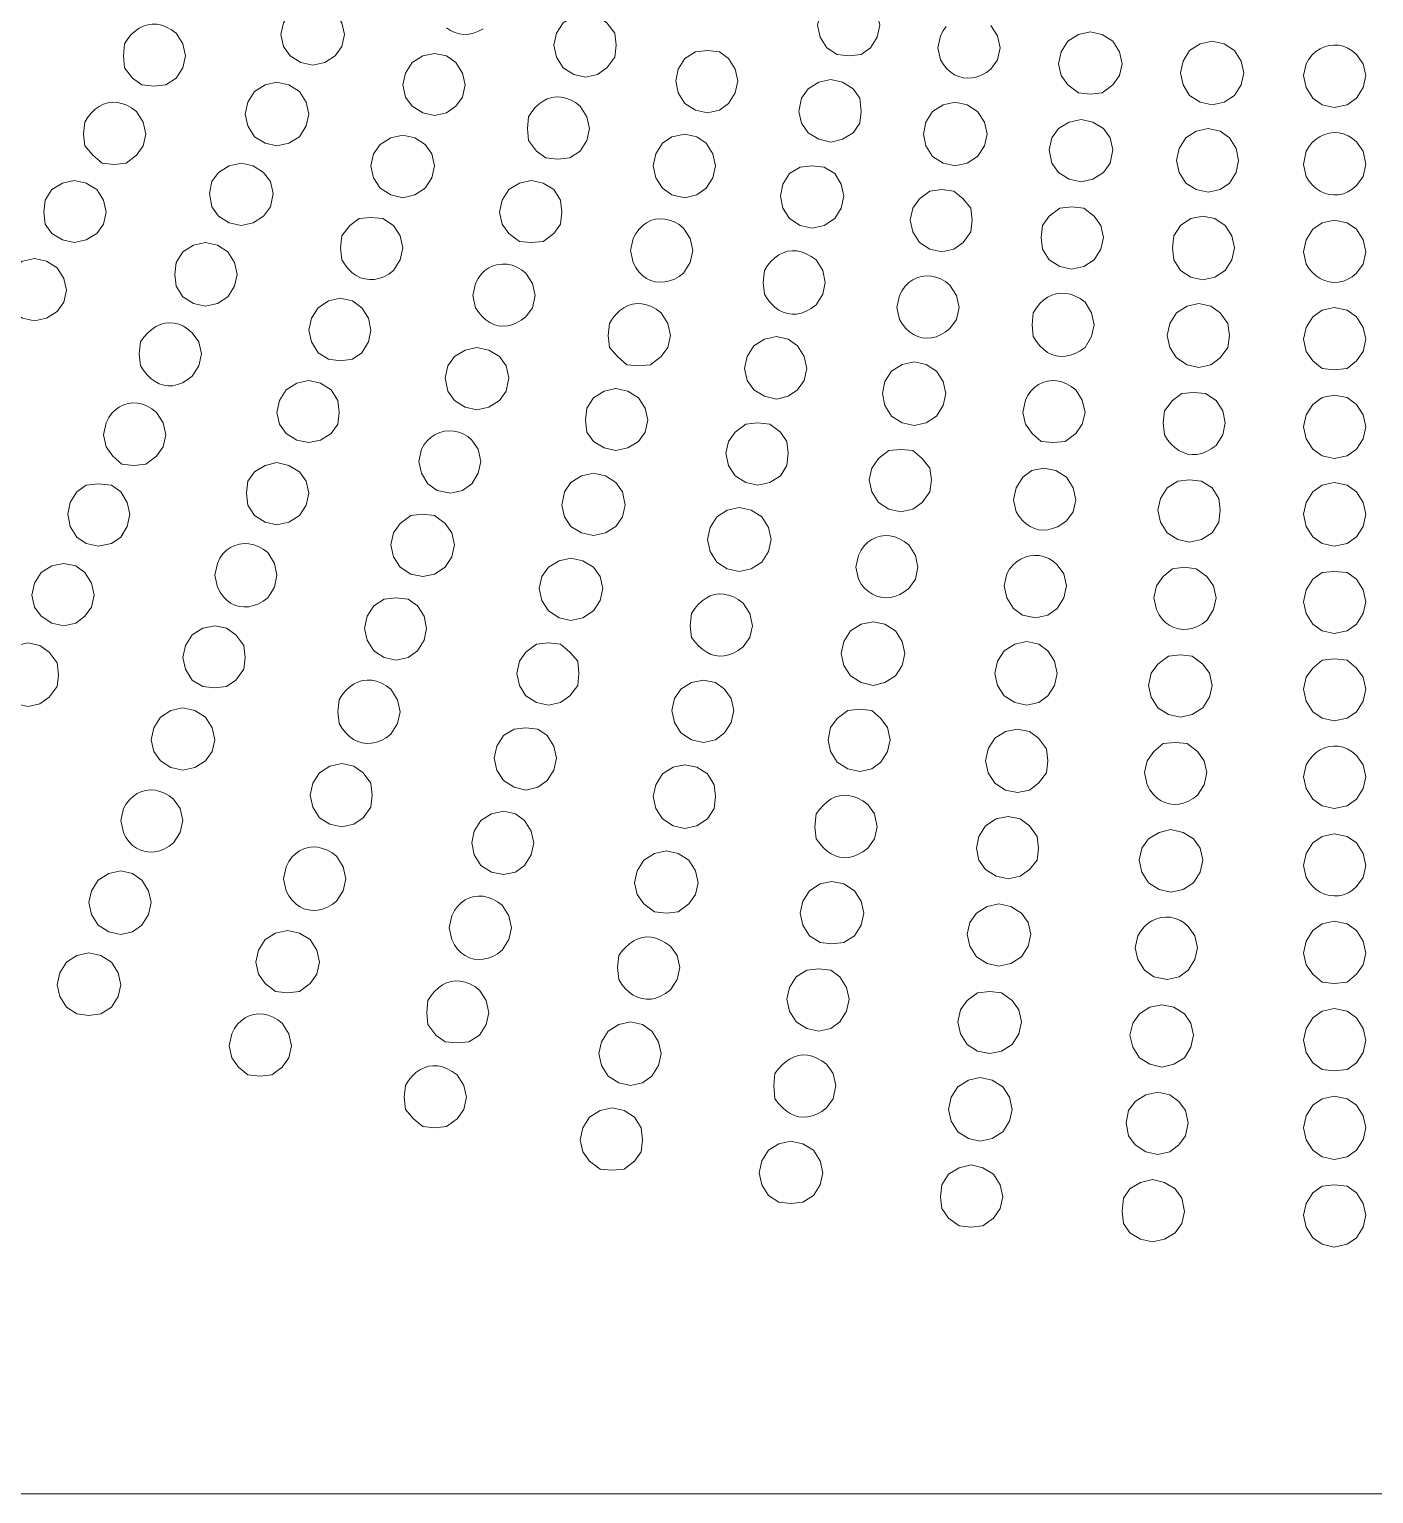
# Model space of a CAD drawing. Extents: x 0 to 247, y -13 to 225.
# Drawn here: x 54.53 to 74.22, y 79.45 to 100.89 of the extents above; entities that cross this region are included whole.
import ezdxf

# ---------------------------------------------------------------- set-up
doc = ezdxf.new("R2010")
doc.units = 0
doc.layers.add('GEOMETRY', color=7, linetype='Continuous')

msp = doc.modelspace()

# ---------------------------------------------------------------- linework, layer by layer
at = {"layer": 'GEOMETRY', "lineweight": 13}
for points in [[(18.663, 189.429), (128.639, 189.429), (128.639, 79.45), (18.663, 79.45), (18.663, 189.429)], [(66.987, 100.946), (66.948, 101.119), (66.851, 101.276), (66.716, 101.372), (66.541, 101.409), (66.366, 101.372), (66.211, 101.276), (66.114, 101.119), (66.075, 100.946), (66.114, 100.77), (66.211, 100.616), (66.366, 100.52), (66.541, 100.5), (66.716, 100.52), (66.851, 100.616), (66.948, 100.77), (66.987, 100.946)], [(59.15, 100.811), (59.111, 100.983), (59.013, 101.14), (58.86, 101.237), (58.683, 101.276), (58.509, 101.237), (58.354, 101.14), (58.256, 100.983), (58.218, 100.811), (58.256, 100.633), (58.354, 100.499), (58.509, 100.403), (58.683, 100.364), (58.86, 100.403), (59.013, 100.499), (59.111, 100.633), (59.15, 100.811)], [(63.126, 100.655), (63.107, 100.829), (62.991, 100.982), (62.855, 101.082), (62.68, 101.118), (62.506, 101.082), (62.351, 100.982), (62.254, 100.829), (62.214, 100.655), (62.254, 100.48), (62.351, 100.322), (62.506, 100.227), (62.68, 100.187), (62.855, 100.227), (62.991, 100.322), (63.107, 100.48), (63.126, 100.655)], [(56.822, 100.498), (56.783, 100.674), (56.685, 100.829), (56.614, 100.881), (56.543, 100.92), (56.472, 100.946), (56.402, 100.961), (56.334, 100.963), (56.267, 100.955), (56.202, 100.935), (56.14, 100.904), (56.081, 100.862), (56.026, 100.809), (55.975, 100.747), (55.929, 100.674), (55.91, 100.498), (55.929, 100.322), (56.046, 100.171), (56.181, 100.072), (56.356, 100.054), (56.53, 100.072), (56.685, 100.171), (56.783, 100.322), (56.822, 100.498)], [(70.537, 100.383), (70.499, 100.558), (70.402, 100.713), (70.245, 100.811), (70.072, 100.85), (69.897, 100.811), (69.742, 100.713), (69.644, 100.558), (69.606, 100.383), (69.644, 100.21), (69.742, 100.072), (69.897, 99.957), (70.072, 99.937), (70.245, 99.957), (70.402, 100.072), (70.499, 100.21), (70.537, 100.383)], [(64.912, 100.131), (64.872, 100.306), (64.775, 100.46), (64.64, 100.558), (64.465, 100.576), (64.29, 100.558), (64.135, 100.46), (64.038, 100.306), (64, 100.131), (64.038, 99.957), (64.135, 99.801), (64.29, 99.703), (64.465, 99.666), (64.64, 99.703), (64.775, 99.801), (64.872, 99.957), (64.912, 100.131)], [(72.322, 100.249), (72.283, 100.422), (72.186, 100.576), (72.031, 100.674), (71.856, 100.713), (71.682, 100.674), (71.527, 100.576), (71.43, 100.422), (71.392, 100.249), (71.43, 100.072), (71.527, 99.917), (71.682, 99.819), (71.856, 99.78), (72.031, 99.819), (72.186, 99.917), (72.283, 100.072), (72.322, 100.249)], [(74.107, 100.21), (74.068, 100.383), (73.97, 100.52), (73.909, 100.572), (73.844, 100.612), (73.776, 100.638), (73.707, 100.653), (73.637, 100.657), (73.568, 100.649), (73.501, 100.63), (73.437, 100.6), (73.377, 100.56), (73.322, 100.511), (73.274, 100.451), (73.234, 100.383), (73.195, 100.21), (73.234, 100.033), (73.332, 99.878), (73.466, 99.78), (73.642, 99.743), (73.835, 99.78), (73.97, 99.878), (74.068, 100.033), (74.107, 100.21)], [(60.915, 100.072), (60.876, 100.246), (60.779, 100.402), (60.644, 100.499), (60.469, 100.535), (60.295, 100.499), (60.139, 100.402), (60.042, 100.246), (60.004, 100.072), (60.042, 99.896), (60.139, 99.762), (60.295, 99.666), (60.469, 99.627), (60.644, 99.666), (60.779, 99.762), (60.876, 99.896), (60.915, 100.072)], [(66.716, 99.686), (66.696, 99.878), (66.6, 100.016), (66.445, 100.112), (66.27, 100.151), (66.094, 100.112), (65.941, 100.016), (65.842, 99.878), (65.804, 99.686), (65.842, 99.511), (65.941, 99.374), (66.094, 99.278), (66.27, 99.237), (66.445, 99.278), (66.6, 99.374), (66.696, 99.511), (66.716, 99.686)], [(58.626, 99.647), (58.588, 99.82), (58.491, 99.975), (58.335, 100.073), (58.16, 100.112), (57.986, 100.073), (57.83, 99.975), (57.733, 99.82), (57.695, 99.647), (57.733, 99.472), (57.83, 99.315), (57.986, 99.22), (58.16, 99.181), (58.335, 99.22), (58.491, 99.315), (58.588, 99.472), (58.626, 99.647)], [(56.24, 99.354), (56.201, 99.53), (56.102, 99.686), (56.032, 99.737), (55.961, 99.776), (55.89, 99.802), (55.82, 99.817), (55.751, 99.819), (55.684, 99.81), (55.619, 99.79), (55.557, 99.759), (55.498, 99.717), (55.443, 99.665), (55.392, 99.602), (55.347, 99.53), (55.329, 99.354), (55.347, 99.181), (55.464, 99.045), (55.598, 98.927), (55.775, 98.909), (55.95, 98.927), (56.102, 99.045), (56.201, 99.181), (56.24, 99.354)], [(62.739, 99.433), (62.7, 99.608), (62.603, 99.763), (62.532, 99.814), (62.461, 99.853), (62.39, 99.879), (62.32, 99.894), (62.251, 99.897), (62.184, 99.888), (62.119, 99.868), (62.057, 99.837), (61.998, 99.795), (61.942, 99.743), (61.891, 99.68), (61.845, 99.608), (61.828, 99.433), (61.845, 99.258), (61.963, 99.102), (62.097, 99.006), (62.273, 98.985), (62.448, 99.006), (62.603, 99.102), (62.7, 99.258), (62.739, 99.433)], [(68.559, 99.354), (68.52, 99.53), (68.422, 99.686), (68.267, 99.781), (68.092, 99.82), (67.917, 99.781), (67.762, 99.686), (67.665, 99.53), (67.627, 99.354), (67.665, 99.181), (67.762, 99.025), (67.917, 98.927), (68.092, 98.889), (68.267, 98.927), (68.422, 99.025), (68.52, 99.181), (68.559, 99.354)], [(70.402, 99.122), (70.362, 99.297), (70.266, 99.433), (70.11, 99.529), (69.936, 99.568), (69.76, 99.529), (69.606, 99.433), (69.508, 99.297), (69.47, 99.122), (69.508, 98.927), (69.606, 98.792), (69.76, 98.695), (69.936, 98.656), (70.11, 98.695), (70.266, 98.792), (70.362, 98.927), (70.402, 99.122)], [(60.468, 98.889), (60.429, 99.062), (60.332, 99.2), (60.177, 99.297), (60.003, 99.337), (59.828, 99.297), (59.672, 99.2), (59.576, 99.062), (59.536, 98.889), (59.576, 98.715), (59.672, 98.56), (59.828, 98.464), (60.003, 98.422), (60.177, 98.464), (60.332, 98.56), (60.429, 98.715), (60.468, 98.889)], [(64.582, 98.889), (64.543, 99.062), (64.446, 99.22), (64.311, 99.315), (64.135, 99.354), (63.941, 99.315), (63.805, 99.22), (63.708, 99.062), (63.67, 98.889), (63.708, 98.715), (63.805, 98.56), (63.941, 98.464), (64.135, 98.422), (64.311, 98.464), (64.446, 98.56), (64.543, 98.715), (64.582, 98.889)], [(72.244, 98.967), (72.206, 99.141), (72.109, 99.297), (71.973, 99.395), (71.797, 99.433), (71.623, 99.395), (71.469, 99.297), (71.371, 99.141), (71.333, 98.967), (71.371, 98.792), (71.469, 98.636), (71.623, 98.542), (71.797, 98.503), (71.973, 98.542), (72.109, 98.636), (72.206, 98.792), (72.244, 98.967)], [(74.107, 98.908), (74.068, 99.104), (73.97, 99.238), (73.911, 99.29), (73.847, 99.329), (73.78, 99.356), (73.711, 99.372), (73.641, 99.375), (73.571, 99.368), (73.504, 99.349), (73.439, 99.32), (73.378, 99.281), (73.323, 99.231), (73.275, 99.172), (73.234, 99.104), (73.195, 98.908), (73.234, 98.732), (73.275, 98.665), (73.324, 98.606), (73.379, 98.557), (73.439, 98.518), (73.503, 98.489), (73.57, 98.47), (73.639, 98.463), (73.709, 98.466), (73.778, 98.481), (73.845, 98.508), (73.909, 98.548), (73.97, 98.599), (74.068, 98.732), (74.107, 98.908)], [(58.102, 98.483), (58.064, 98.657), (57.965, 98.793), (57.812, 98.889), (57.635, 98.927), (57.461, 98.889), (57.306, 98.793), (57.208, 98.657), (57.17, 98.483), (57.208, 98.288), (57.306, 98.153), (57.461, 98.056), (57.635, 98.017), (57.812, 98.056), (57.965, 98.153), (58.064, 98.288), (58.102, 98.483)], [(66.463, 98.442), (66.425, 98.618), (66.328, 98.774), (66.172, 98.871), (65.998, 98.889), (65.823, 98.871), (65.668, 98.774), (65.571, 98.618), (65.533, 98.442), (65.571, 98.269), (65.668, 98.116), (65.823, 98.017), (65.998, 97.978), (66.172, 98.017), (66.328, 98.116), (66.425, 98.269), (66.463, 98.442)], [(55.658, 98.212), (55.619, 98.386), (55.522, 98.542), (55.367, 98.636), (55.192, 98.676), (55.017, 98.636), (54.863, 98.542), (54.764, 98.386), (54.746, 98.212), (54.764, 98.035), (54.863, 97.899), (55.017, 97.803), (55.192, 97.764), (55.367, 97.803), (55.522, 97.899), (55.619, 98.035), (55.658, 98.212)], [(62.332, 98.212), (62.312, 98.386), (62.214, 98.542), (62.061, 98.636), (61.885, 98.676), (61.71, 98.636), (61.556, 98.542), (61.459, 98.386), (61.42, 98.212), (61.459, 98.035), (61.556, 97.899), (61.71, 97.783), (61.885, 97.764), (62.061, 97.783), (62.214, 97.899), (62.312, 98.035), (62.332, 98.212)], [(68.344, 98.095), (68.324, 98.269), (68.208, 98.405), (68.073, 98.52), (67.899, 98.542), (67.724, 98.52), (67.569, 98.405), (67.472, 98.269), (67.434, 98.095), (67.472, 97.92), (67.569, 97.764), (67.724, 97.667), (67.899, 97.63), (68.073, 97.667), (68.208, 97.764), (68.324, 97.92), (68.344, 98.095)], [(70.266, 97.84), (70.227, 98.017), (70.129, 98.152), (69.975, 98.269), (69.799, 98.287), (69.624, 98.269), (69.47, 98.152), (69.373, 98.017), (69.354, 97.84), (69.373, 97.667), (69.47, 97.511), (69.624, 97.415), (69.799, 97.378), (69.975, 97.415), (70.129, 97.511), (70.227, 97.667), (70.266, 97.84)], [(60.004, 97.686), (59.964, 97.862), (59.867, 98.017), (59.712, 98.116), (59.537, 98.133), (59.363, 98.116), (59.228, 98.017), (59.111, 97.862), (59.092, 97.686), (59.111, 97.511), (59.157, 97.438), (59.207, 97.376), (59.262, 97.324), (59.321, 97.282), (59.383, 97.251), (59.448, 97.232), (59.515, 97.223), (59.583, 97.226), (59.654, 97.24), (59.724, 97.266), (59.796, 97.305), (59.867, 97.356), (59.964, 97.511), (60.004, 97.686)], [(64.252, 97.647), (64.213, 97.823), (64.116, 97.978), (64.049, 98.028), (63.979, 98.067), (63.909, 98.094), (63.839, 98.109), (63.769, 98.113), (63.701, 98.106), (63.636, 98.087), (63.574, 98.056), (63.516, 98.015), (63.464, 97.962), (63.418, 97.898), (63.379, 97.823), (63.339, 97.647), (63.379, 97.474), (63.417, 97.399), (63.462, 97.335), (63.514, 97.282), (63.572, 97.241), (63.635, 97.21), (63.701, 97.191), (63.77, 97.184), (63.84, 97.188), (63.911, 97.203), (63.981, 97.23), (64.049, 97.269), (64.116, 97.319), (64.213, 97.474), (64.252, 97.647)], [(72.186, 97.687), (72.147, 97.862), (72.049, 98.017), (71.896, 98.116), (71.72, 98.153), (71.545, 98.116), (71.392, 98.017), (71.293, 97.862), (71.274, 97.687), (71.293, 97.511), (71.392, 97.356), (71.545, 97.261), (71.72, 97.222), (71.896, 97.261), (72.049, 97.356), (72.147, 97.511), (72.186, 97.687)], [(74.107, 97.63), (74.068, 97.803), (73.97, 97.959), (73.835, 98.056), (73.642, 98.095), (73.466, 98.056), (73.332, 97.959), (73.234, 97.803), (73.195, 97.63), (73.234, 97.451), (73.275, 97.383), (73.324, 97.325), (73.379, 97.276), (73.439, 97.237), (73.503, 97.208), (73.57, 97.189), (73.639, 97.182), (73.709, 97.185), (73.778, 97.2), (73.845, 97.227), (73.909, 97.266), (73.97, 97.318), (74.068, 97.451), (74.107, 97.63)], [(57.579, 97.299), (57.539, 97.474), (57.442, 97.63), (57.287, 97.727), (57.113, 97.764), (56.938, 97.727), (56.783, 97.63), (56.686, 97.474), (56.666, 97.299), (56.686, 97.126), (56.783, 96.971), (56.938, 96.871), (57.113, 96.833), (57.287, 96.871), (57.442, 96.971), (57.539, 97.126), (57.579, 97.299)], [(66.191, 97.183), (66.153, 97.356), (66.055, 97.511), (65.984, 97.563), (65.912, 97.602), (65.842, 97.629), (65.772, 97.644), (65.704, 97.646), (65.637, 97.637), (65.572, 97.617), (65.511, 97.586), (65.452, 97.544), (65.397, 97.491), (65.345, 97.429), (65.298, 97.356), (65.279, 97.183), (65.298, 97.008), (65.345, 96.935), (65.397, 96.872), (65.452, 96.819), (65.511, 96.777), (65.572, 96.745), (65.636, 96.725), (65.703, 96.716), (65.771, 96.718), (65.841, 96.733), (65.912, 96.76), (65.983, 96.799), (66.055, 96.852), (66.153, 97.008), (66.191, 97.183)], [(55.076, 97.067), (55.037, 97.241), (54.94, 97.397), (54.785, 97.493), (54.61, 97.53), (54.434, 97.493), (54.281, 97.397), (54.182, 97.241), (54.163, 97.067), (54.182, 96.892), (54.281, 96.755), (54.434, 96.658), (54.61, 96.618), (54.785, 96.658), (54.94, 96.755), (55.037, 96.892), (55.076, 97.067)], [(61.943, 96.988), (61.904, 97.165), (61.806, 97.319), (61.741, 97.368), (61.673, 97.406), (61.603, 97.432), (61.532, 97.447), (61.462, 97.451), (61.393, 97.444), (61.326, 97.425), (61.263, 97.395), (61.205, 97.354), (61.152, 97.302), (61.107, 97.239), (61.07, 97.165), (61.031, 96.988), (61.07, 96.812), (61.115, 96.741), (61.165, 96.681), (61.219, 96.632), (61.277, 96.593), (61.338, 96.565), (61.402, 96.547), (61.467, 96.541), (61.534, 96.545), (61.602, 96.561), (61.67, 96.589), (61.738, 96.628), (61.806, 96.679), (61.904, 96.812), (61.943, 96.988)], [(68.151, 96.814), (68.112, 96.988), (68.015, 97.144), (67.95, 97.193), (67.881, 97.232), (67.811, 97.258), (67.74, 97.273), (67.669, 97.277), (67.6, 97.269), (67.533, 97.25), (67.471, 97.22), (67.412, 97.179), (67.36, 97.126), (67.315, 97.062), (67.278, 96.988), (67.239, 96.814), (67.278, 96.64), (67.322, 96.569), (67.372, 96.508), (67.426, 96.458), (67.484, 96.419), (67.545, 96.39), (67.609, 96.372), (67.676, 96.366), (67.743, 96.37), (67.812, 96.386), (67.88, 96.414), (67.948, 96.453), (68.015, 96.505), (68.112, 96.64), (68.151, 96.814)], [(59.537, 96.485), (59.499, 96.658), (59.402, 96.812), (59.266, 96.911), (59.092, 96.95), (58.917, 96.911), (58.762, 96.812), (58.665, 96.658), (58.626, 96.485), (58.665, 96.31), (58.762, 96.153), (58.917, 96.057), (59.092, 96.036), (59.266, 96.057), (59.402, 96.153), (59.499, 96.31), (59.537, 96.485)], [(70.13, 96.561), (70.091, 96.736), (69.995, 96.894), (69.924, 96.944), (69.852, 96.982), (69.781, 97.008), (69.71, 97.022), (69.641, 97.025), (69.574, 97.016), (69.508, 96.996), (69.446, 96.965), (69.387, 96.924), (69.332, 96.871), (69.282, 96.809), (69.237, 96.736), (69.218, 96.561), (69.237, 96.388), (69.283, 96.315), (69.334, 96.252), (69.389, 96.199), (69.447, 96.158), (69.509, 96.126), (69.574, 96.106), (69.641, 96.098), (69.71, 96.1), (69.78, 96.115), (69.851, 96.141), (69.923, 96.18), (69.995, 96.231), (70.091, 96.388), (70.13, 96.561)], [(63.922, 96.404), (63.884, 96.581), (63.786, 96.735), (63.714, 96.788), (63.643, 96.827), (63.572, 96.854), (63.502, 96.868), (63.434, 96.871), (63.367, 96.862), (63.303, 96.842), (63.241, 96.811), (63.182, 96.769), (63.127, 96.716), (63.076, 96.654), (63.029, 96.581), (63.01, 96.404), (63.029, 96.23), (63.147, 96.096), (63.282, 95.977), (63.457, 95.96), (63.631, 95.977), (63.786, 96.096), (63.884, 96.23), (63.922, 96.404)], [(72.109, 96.404), (72.088, 96.582), (71.973, 96.735), (71.837, 96.833), (71.662, 96.871), (71.488, 96.833), (71.333, 96.735), (71.236, 96.582), (71.197, 96.404), (71.236, 96.23), (71.333, 96.076), (71.488, 95.977), (71.662, 95.938), (71.837, 95.977), (71.973, 96.076), (72.088, 96.23), (72.109, 96.404)], [(74.107, 96.349), (74.068, 96.522), (73.97, 96.679), (73.835, 96.775), (73.642, 96.814), (73.466, 96.775), (73.332, 96.679), (73.234, 96.522), (73.195, 96.349), (73.234, 96.172), (73.332, 96.036), (73.466, 95.922), (73.642, 95.902), (73.835, 95.922), (73.97, 96.036), (74.068, 96.172), (74.107, 96.349)], [(57.054, 96.136), (57.015, 96.31), (56.918, 96.444), (56.856, 96.499), (56.791, 96.541), (56.724, 96.57), (56.656, 96.587), (56.588, 96.591), (56.52, 96.584), (56.453, 96.565), (56.388, 96.535), (56.326, 96.494), (56.267, 96.443), (56.212, 96.381), (56.161, 96.31), (56.142, 96.136), (56.161, 95.96), (56.21, 95.887), (56.262, 95.824), (56.317, 95.772), (56.376, 95.729), (56.437, 95.697), (56.501, 95.677), (56.567, 95.667), (56.635, 95.67), (56.705, 95.685), (56.775, 95.713), (56.847, 95.754), (56.918, 95.808), (57.015, 95.96), (57.054, 96.136)], [(65.92, 95.922), (65.881, 96.097), (65.784, 96.253), (65.649, 96.349), (65.475, 96.388), (65.299, 96.349), (65.145, 96.253), (65.047, 96.097), (65.008, 95.922), (65.047, 95.746), (65.145, 95.61), (65.299, 95.516), (65.475, 95.474), (65.649, 95.516), (65.784, 95.61), (65.881, 95.746), (65.92, 95.922)], [(61.555, 95.785), (61.515, 95.96), (61.419, 96.097), (61.263, 96.191), (61.089, 96.23), (60.914, 96.191), (60.759, 96.097), (60.661, 95.96), (60.623, 95.785), (60.661, 95.592), (60.759, 95.455), (60.914, 95.357), (61.089, 95.318), (61.263, 95.357), (61.419, 95.455), (61.515, 95.592), (61.555, 95.785)], [(67.957, 95.554), (67.918, 95.729), (67.821, 95.881), (67.666, 95.978), (67.492, 96.019), (67.316, 95.978), (67.162, 95.881), (67.065, 95.729), (67.026, 95.554), (67.065, 95.378), (67.162, 95.224), (67.316, 95.128), (67.492, 95.087), (67.666, 95.128), (67.821, 95.224), (67.918, 95.378), (67.957, 95.554)], [(59.072, 95.279), (59.052, 95.455), (58.955, 95.609), (58.8, 95.707), (58.626, 95.746), (58.451, 95.707), (58.297, 95.609), (58.199, 95.455), (58.16, 95.279), (58.199, 95.105), (58.297, 94.97), (58.451, 94.874), (58.626, 94.837), (58.8, 94.874), (58.955, 94.97), (59.052, 95.105), (59.072, 95.279)], [(63.591, 95.164), (63.553, 95.34), (63.456, 95.494), (63.3, 95.592), (63.125, 95.63), (62.951, 95.592), (62.796, 95.494), (62.699, 95.34), (62.679, 95.164), (62.699, 94.989), (62.796, 94.853), (62.951, 94.758), (63.125, 94.719), (63.3, 94.758), (63.456, 94.853), (63.553, 94.989), (63.591, 95.164)], [(69.995, 95.279), (69.955, 95.456), (69.858, 95.609), (69.792, 95.66), (69.723, 95.699), (69.653, 95.726), (69.583, 95.741), (69.512, 95.745), (69.444, 95.737), (69.378, 95.718), (69.315, 95.688), (69.257, 95.646), (69.205, 95.594), (69.159, 95.531), (69.121, 95.456), (69.082, 95.279), (69.121, 95.105), (69.218, 94.97), (69.354, 94.854), (69.529, 94.837), (69.704, 94.854), (69.858, 94.97), (69.955, 95.105), (69.995, 95.279)], [(56.53, 94.95), (56.492, 95.128), (56.395, 95.279), (56.328, 95.331), (56.259, 95.37), (56.189, 95.398), (56.119, 95.413), (56.05, 95.417), (55.982, 95.409), (55.916, 95.39), (55.854, 95.36), (55.797, 95.318), (55.744, 95.266), (55.698, 95.203), (55.658, 95.128), (55.619, 94.95), (55.658, 94.776), (55.755, 94.64), (55.89, 94.523), (56.065, 94.503), (56.24, 94.523), (56.395, 94.64), (56.492, 94.776), (56.53, 94.95)], [(72.049, 95.128), (72.011, 95.302), (71.914, 95.455), (71.758, 95.554), (71.583, 95.57), (71.41, 95.554), (71.274, 95.455), (71.158, 95.302), (71.139, 95.128), (71.158, 94.95), (71.203, 94.878), (71.254, 94.815), (71.309, 94.763), (71.368, 94.721), (71.431, 94.69), (71.496, 94.67), (71.563, 94.661), (71.633, 94.664), (71.703, 94.678), (71.774, 94.705), (71.844, 94.744), (71.914, 94.795), (72.011, 94.95), (72.049, 95.128)], [(74.107, 95.069), (74.068, 95.241), (73.97, 95.397), (73.835, 95.495), (73.642, 95.532), (73.466, 95.495), (73.332, 95.397), (73.234, 95.241), (73.195, 95.069), (73.234, 94.894), (73.332, 94.739), (73.466, 94.643), (73.642, 94.603), (73.835, 94.643), (73.97, 94.739), (74.068, 94.894), (74.107, 95.069)], [(61.148, 94.561), (61.109, 94.739), (61.012, 94.873), (60.953, 94.924), (60.889, 94.963), (60.822, 94.99), (60.752, 95.005), (60.682, 95.009), (60.612, 95.002), (60.544, 94.983), (60.479, 94.955), (60.418, 94.916), (60.363, 94.866), (60.315, 94.807), (60.275, 94.739), (60.236, 94.561), (60.275, 94.388), (60.372, 94.233), (60.507, 94.136), (60.701, 94.097), (60.876, 94.136), (61.012, 94.233), (61.109, 94.388), (61.148, 94.561)], [(65.648, 94.681), (65.628, 94.854), (65.533, 94.99), (65.376, 95.106), (65.203, 95.128), (65.028, 95.106), (64.873, 94.99), (64.775, 94.854), (64.736, 94.681), (64.775, 94.503), (64.873, 94.351), (65.028, 94.253), (65.203, 94.215), (65.376, 94.253), (65.533, 94.351), (65.628, 94.503), (65.648, 94.681)], [(58.626, 94.097), (58.588, 94.274), (58.491, 94.407), (58.335, 94.503), (58.16, 94.544), (57.986, 94.503), (57.83, 94.407), (57.733, 94.274), (57.714, 94.097), (57.733, 93.922), (57.83, 93.768), (57.986, 93.671), (58.16, 93.633), (58.335, 93.671), (58.491, 93.768), (58.588, 93.922), (58.626, 94.097)], [(67.744, 94.292), (67.724, 94.465), (67.608, 94.603), (67.473, 94.719), (67.297, 94.738), (67.123, 94.719), (66.968, 94.603), (66.87, 94.465), (66.832, 94.292), (66.87, 94.117), (66.968, 93.962), (67.123, 93.864), (67.297, 93.825), (67.473, 93.864), (67.608, 93.962), (67.724, 94.117), (67.744, 94.292)], [(63.261, 93.922), (63.222, 94.117), (63.125, 94.253), (62.971, 94.351), (62.796, 94.388), (62.621, 94.351), (62.466, 94.253), (62.369, 94.117), (62.331, 93.922), (62.369, 93.748), (62.466, 93.611), (62.621, 93.517), (62.796, 93.478), (62.971, 93.517), (63.125, 93.611), (63.222, 93.748), (63.261, 93.922)], [(69.858, 94), (69.819, 94.174), (69.723, 94.331), (69.567, 94.429), (69.393, 94.465), (69.217, 94.429), (69.082, 94.331), (68.986, 94.174), (68.946, 94), (68.986, 93.825), (69.029, 93.755), (69.078, 93.695), (69.132, 93.646), (69.191, 93.607), (69.253, 93.579), (69.317, 93.562), (69.384, 93.556), (69.452, 93.561), (69.52, 93.577), (69.589, 93.604), (69.657, 93.641), (69.723, 93.69), (69.819, 93.825), (69.858, 94)], [(56.007, 93.787), (55.967, 93.962), (55.872, 94.117), (55.736, 94.215), (55.541, 94.232), (55.367, 94.215), (55.231, 94.117), (55.133, 93.962), (55.095, 93.787), (55.133, 93.611), (55.231, 93.455), (55.367, 93.359), (55.541, 93.322), (55.736, 93.359), (55.872, 93.455), (55.967, 93.611), (56.007, 93.787)], [(71.973, 93.848), (71.953, 94.019), (71.856, 94.174), (71.702, 94.274), (71.527, 94.292), (71.352, 94.274), (71.197, 94.174), (71.1, 94.019), (71.062, 93.848), (71.1, 93.671), (71.197, 93.517), (71.352, 93.419), (71.527, 93.38), (71.702, 93.419), (71.856, 93.517), (71.953, 93.671), (71.973, 93.848)], [(74.107, 93.788), (74.068, 93.962), (73.97, 94.117), (73.835, 94.215), (73.642, 94.253), (73.466, 94.215), (73.332, 94.117), (73.234, 93.962), (73.195, 93.788), (73.234, 93.611), (73.332, 93.458), (73.466, 93.359), (73.642, 93.322), (73.835, 93.359), (73.97, 93.458), (74.068, 93.611), (74.107, 93.788)], [(60.759, 93.34), (60.72, 93.517), (60.623, 93.652), (60.468, 93.768), (60.294, 93.787), (60.119, 93.768), (59.963, 93.652), (59.866, 93.517), (59.828, 93.34), (59.866, 93.167), (59.963, 93.011), (60.119, 92.913), (60.294, 92.876), (60.468, 92.913), (60.623, 93.011), (60.72, 93.167), (60.759, 93.34)], [(65.397, 93.419), (65.358, 93.595), (65.259, 93.749), (65.105, 93.846), (64.93, 93.885), (64.755, 93.846), (64.602, 93.749), (64.503, 93.595), (64.464, 93.419), (64.503, 93.242), (64.602, 93.088), (64.755, 92.99), (64.93, 92.952), (65.105, 92.99), (65.259, 93.088), (65.358, 93.242), (65.397, 93.419)], [(67.548, 93.011), (67.51, 93.185), (67.413, 93.34), (67.347, 93.391), (67.278, 93.43), (67.208, 93.457), (67.137, 93.472), (67.067, 93.476), (66.999, 93.468), (66.933, 93.449), (66.87, 93.419), (66.812, 93.377), (66.76, 93.324), (66.714, 93.26), (66.675, 93.185), (66.637, 93.011), (66.675, 92.837), (66.718, 92.766), (66.767, 92.706), (66.821, 92.657), (66.88, 92.618), (66.942, 92.59), (67.007, 92.572), (67.074, 92.566), (67.142, 92.57), (67.211, 92.586), (67.28, 92.613), (67.348, 92.651), (67.413, 92.7), (67.51, 92.837), (67.548, 93.011)], [(58.16, 92.894), (58.122, 93.069), (58.025, 93.226), (57.959, 93.275), (57.891, 93.314), (57.82, 93.34), (57.749, 93.356), (57.679, 93.359), (57.609, 93.352), (57.543, 93.333), (57.48, 93.302), (57.422, 93.261), (57.369, 93.208), (57.324, 93.144), (57.287, 93.069), (57.248, 92.894), (57.287, 92.722), (57.326, 92.647), (57.372, 92.583), (57.424, 92.53), (57.481, 92.488), (57.543, 92.458), (57.609, 92.439), (57.677, 92.431), (57.747, 92.435), (57.817, 92.45), (57.888, 92.477), (57.957, 92.516), (58.025, 92.566), (58.122, 92.722), (58.16, 92.894)], [(55.483, 92.604), (55.445, 92.779), (55.347, 92.934), (55.212, 93.032), (55.037, 93.069), (54.863, 93.032), (54.707, 92.934), (54.61, 92.779), (54.571, 92.604), (54.61, 92.429), (54.707, 92.294), (54.863, 92.194), (55.037, 92.157), (55.212, 92.194), (55.347, 92.294), (55.445, 92.429), (55.483, 92.604)], [(62.933, 92.7), (62.894, 92.876), (62.796, 93.011), (62.642, 93.105), (62.466, 93.146), (62.291, 93.105), (62.136, 93.011), (62.039, 92.876), (62, 92.7), (62.039, 92.525), (62.136, 92.373), (62.291, 92.273), (62.466, 92.234), (62.642, 92.273), (62.796, 92.373), (62.894, 92.525), (62.933, 92.7)], [(69.723, 92.739), (69.684, 92.914), (69.586, 93.049), (69.527, 93.101), (69.463, 93.14), (69.396, 93.167), (69.326, 93.182), (69.256, 93.186), (69.187, 93.179), (69.119, 93.161), (69.054, 93.131), (68.993, 93.092), (68.938, 93.043), (68.89, 92.983), (68.849, 92.914), (68.81, 92.739), (68.849, 92.565), (68.946, 92.41), (69.081, 92.312), (69.276, 92.273), (69.451, 92.312), (69.586, 92.41), (69.684, 92.565), (69.723, 92.739)], [(71.915, 92.566), (71.875, 92.74), (71.779, 92.877), (71.623, 92.991), (71.449, 93.011), (71.274, 92.991), (71.14, 92.877), (71.042, 92.74), (71.003, 92.566), (71.042, 92.392), (71.08, 92.317), (71.125, 92.252), (71.177, 92.2), (71.235, 92.158), (71.297, 92.128), (71.363, 92.109), (71.431, 92.101), (71.501, 92.105), (71.572, 92.12), (71.643, 92.147), (71.712, 92.185), (71.779, 92.235), (71.875, 92.392), (71.915, 92.566)], [(74.107, 92.506), (74.068, 92.681), (73.97, 92.837), (73.835, 92.934), (73.642, 92.952), (73.466, 92.934), (73.332, 92.837), (73.234, 92.681), (73.195, 92.506), (73.234, 92.333), (73.332, 92.177), (73.466, 92.08), (73.642, 92.042), (73.835, 92.08), (73.97, 92.177), (74.068, 92.333), (74.107, 92.506)], [(65.125, 92.156), (65.086, 92.333), (64.99, 92.486), (64.917, 92.538), (64.845, 92.577), (64.775, 92.604), (64.705, 92.619), (64.637, 92.621), (64.57, 92.613), (64.506, 92.593), (64.445, 92.562), (64.386, 92.52), (64.331, 92.468), (64.279, 92.406), (64.232, 92.333), (64.213, 92.156), (64.232, 91.984), (64.284, 91.916), (64.339, 91.856), (64.395, 91.807), (64.454, 91.767), (64.515, 91.737), (64.577, 91.718), (64.642, 91.71), (64.708, 91.714), (64.776, 91.729), (64.846, 91.755), (64.917, 91.795), (64.99, 91.846), (65.086, 91.984), (65.125, 92.156)], [(60.352, 92.117), (60.314, 92.294), (60.216, 92.447), (60.08, 92.544), (59.907, 92.565), (59.732, 92.544), (59.577, 92.447), (59.48, 92.294), (59.441, 92.117), (59.48, 91.944), (59.577, 91.788), (59.732, 91.691), (59.907, 91.652), (60.08, 91.691), (60.216, 91.788), (60.314, 91.944), (60.352, 92.117)], [(67.356, 91.75), (67.316, 91.924), (67.218, 92.081), (67.065, 92.177), (66.891, 92.215), (66.715, 92.177), (66.56, 92.081), (66.462, 91.924), (66.424, 91.75), (66.462, 91.575), (66.56, 91.421), (66.715, 91.324), (66.891, 91.283), (67.065, 91.324), (67.218, 91.421), (67.316, 91.575), (67.356, 91.75)], [(57.695, 91.692), (57.675, 91.867), (57.558, 92.021), (57.423, 92.118), (57.248, 92.157), (57.074, 92.118), (56.919, 92.021), (56.822, 91.867), (56.783, 91.692), (56.822, 91.519), (56.919, 91.36), (57.074, 91.265), (57.248, 91.245), (57.423, 91.265), (57.558, 91.36), (57.675, 91.519), (57.695, 91.692)], [(54.959, 91.438), (54.94, 91.614), (54.824, 91.769), (54.688, 91.867), (54.514, 91.905), (54.339, 91.867), (54.184, 91.769), (54.087, 91.614), (54.048, 91.438), (54.087, 91.265), (54.184, 91.11), (54.339, 91.013), (54.514, 90.974), (54.688, 91.013), (54.824, 91.11), (54.94, 91.265), (54.959, 91.438)], [(62.583, 91.458), (62.564, 91.635), (62.448, 91.769), (62.312, 91.886), (62.137, 91.904), (61.963, 91.886), (61.807, 91.769), (61.71, 91.635), (61.671, 91.458), (61.71, 91.283), (61.807, 91.13), (61.963, 91.031), (62.137, 90.993), (62.312, 91.031), (62.448, 91.13), (62.564, 91.283), (62.583, 91.458)], [(69.587, 91.458), (69.547, 91.635), (69.451, 91.789), (69.316, 91.886), (69.142, 91.924), (68.966, 91.886), (68.811, 91.789), (68.713, 91.635), (68.675, 91.458), (68.713, 91.283), (68.811, 91.13), (68.966, 91.031), (69.142, 90.993), (69.316, 91.031), (69.451, 91.13), (69.547, 91.283), (69.587, 91.458)], [(71.856, 91.283), (71.817, 91.462), (71.721, 91.595), (71.565, 91.711), (71.392, 91.73), (71.215, 91.711), (71.062, 91.595), (70.963, 91.462), (70.924, 91.283), (70.963, 91.111), (71.062, 90.956), (71.215, 90.858), (71.392, 90.818), (71.565, 90.858), (71.721, 90.956), (71.817, 91.111), (71.856, 91.283)], [(74.107, 91.226), (74.068, 91.401), (73.97, 91.536), (73.835, 91.653), (73.642, 91.672), (73.466, 91.653), (73.332, 91.536), (73.234, 91.401), (73.195, 91.226), (73.234, 91.052), (73.332, 90.897), (73.466, 90.801), (73.642, 90.763), (73.835, 90.801), (73.97, 90.897), (74.068, 91.052), (74.107, 91.226)], [(59.964, 90.897), (59.926, 91.07), (59.829, 91.226), (59.759, 91.278), (59.689, 91.317), (59.618, 91.344), (59.548, 91.358), (59.479, 91.361), (59.411, 91.352), (59.346, 91.332), (59.283, 91.301), (59.224, 91.259), (59.168, 91.206), (59.117, 91.143), (59.072, 91.07), (59.053, 90.897), (59.072, 90.723), (59.117, 90.65), (59.168, 90.587), (59.223, 90.535), (59.282, 90.493), (59.345, 90.462), (59.41, 90.441), (59.477, 90.433), (59.546, 90.435), (59.616, 90.45), (59.687, 90.476), (59.758, 90.515), (59.829, 90.567), (59.926, 90.723), (59.964, 90.897)], [(64.853, 90.916), (64.814, 91.09), (64.716, 91.226), (64.582, 91.324), (64.407, 91.359), (64.232, 91.324), (64.077, 91.226), (63.98, 91.09), (63.941, 90.916), (63.98, 90.74), (64.077, 90.587), (64.232, 90.488), (64.407, 90.449), (64.582, 90.488), (64.716, 90.587), (64.814, 90.74), (64.853, 90.916)], [(57.248, 90.488), (57.209, 90.663), (57.113, 90.818), (56.958, 90.916), (56.783, 90.955), (56.608, 90.916), (56.454, 90.818), (56.356, 90.663), (56.318, 90.488), (56.356, 90.314), (56.454, 90.178), (56.608, 90.083), (56.783, 90.044), (56.958, 90.083), (57.113, 90.178), (57.209, 90.314), (57.248, 90.488)], [(67.142, 90.488), (67.103, 90.664), (67.005, 90.8), (66.87, 90.916), (66.696, 90.936), (66.522, 90.916), (66.366, 90.8), (66.269, 90.664), (66.231, 90.488), (66.269, 90.314), (66.366, 90.16), (66.522, 90.062), (66.696, 90.023), (66.87, 90.062), (67.005, 90.16), (67.103, 90.314), (67.142, 90.488)], [(62.254, 90.217), (62.214, 90.394), (62.119, 90.547), (61.983, 90.644), (61.807, 90.663), (61.633, 90.644), (61.478, 90.547), (61.381, 90.394), (61.342, 90.217), (61.381, 90.044), (61.478, 89.888), (61.633, 89.791), (61.807, 89.751), (61.983, 89.791), (62.119, 89.888), (62.214, 90.044), (62.254, 90.217)], [(69.451, 90.179), (69.432, 90.353), (69.315, 90.51), (69.18, 90.606), (69.005, 90.644), (68.83, 90.606), (68.675, 90.51), (68.578, 90.353), (68.539, 90.179), (68.578, 90.004), (68.675, 89.85), (68.83, 89.751), (69.005, 89.714), (69.18, 89.751), (69.315, 89.85), (69.432, 90.004), (69.451, 90.179)], [(71.779, 90.006), (71.74, 90.179), (71.643, 90.315), (71.488, 90.433), (71.313, 90.449), (71.139, 90.433), (71.003, 90.315), (70.906, 90.179), (70.867, 90.006), (70.906, 89.828), (70.945, 89.754), (70.991, 89.691), (71.044, 89.638), (71.102, 89.596), (71.164, 89.566), (71.229, 89.547), (71.298, 89.539), (71.367, 89.543), (71.438, 89.559), (71.508, 89.586), (71.577, 89.626), (71.643, 89.677), (71.74, 89.828), (71.779, 90.006)], [(74.107, 89.946), (74.068, 90.122), (73.97, 90.257), (73.909, 90.309), (73.844, 90.349), (73.776, 90.376), (73.707, 90.391), (73.638, 90.395), (73.569, 90.387), (73.503, 90.368), (73.439, 90.338), (73.379, 90.298), (73.324, 90.249), (73.275, 90.19), (73.234, 90.122), (73.195, 89.946), (73.234, 89.773), (73.332, 89.618), (73.466, 89.52), (73.642, 89.481), (73.835, 89.52), (73.97, 89.618), (74.068, 89.773), (74.107, 89.946)], [(59.556, 89.674), (59.536, 89.85), (59.421, 90.004), (59.285, 90.101), (59.111, 90.14), (58.936, 90.101), (58.781, 90.004), (58.683, 89.85), (58.645, 89.674), (58.683, 89.499), (58.781, 89.345), (58.936, 89.249), (59.111, 89.21), (59.285, 89.249), (59.421, 89.345), (59.536, 89.499), (59.556, 89.674)], [(64.582, 89.654), (64.562, 89.829), (64.465, 89.987), (64.311, 90.084), (64.135, 90.122), (63.961, 90.084), (63.805, 89.987), (63.708, 89.829), (63.67, 89.654), (63.708, 89.481), (63.805, 89.327), (63.961, 89.229), (64.135, 89.19), (64.311, 89.229), (64.465, 89.327), (64.562, 89.481), (64.582, 89.654)], [(56.783, 89.306), (56.744, 89.481), (56.647, 89.615), (56.581, 89.665), (56.514, 89.704), (56.445, 89.731), (56.377, 89.747), (56.309, 89.752), (56.242, 89.745), (56.177, 89.728), (56.115, 89.7), (56.057, 89.661), (56.003, 89.611), (55.953, 89.551), (55.91, 89.481), (55.872, 89.306), (55.91, 89.131), (55.948, 89.056), (55.993, 88.993), (56.046, 88.94), (56.104, 88.899), (56.167, 88.869), (56.233, 88.85), (56.302, 88.842), (56.373, 88.846), (56.444, 88.861), (56.514, 88.888), (56.582, 88.927), (56.647, 88.977), (56.744, 89.131), (56.783, 89.306)], [(66.948, 89.21), (66.91, 89.402), (66.813, 89.539), (66.74, 89.591), (66.668, 89.631), (66.598, 89.658), (66.531, 89.673), (66.465, 89.676), (66.401, 89.668), (66.338, 89.649), (66.278, 89.62), (66.22, 89.58), (66.163, 89.53), (66.109, 89.471), (66.056, 89.402), (66.037, 89.21), (66.056, 89.035), (66.109, 88.967), (66.163, 88.907), (66.22, 88.857), (66.278, 88.817), (66.338, 88.788), (66.4, 88.768), (66.464, 88.76), (66.53, 88.764), (66.598, 88.779), (66.668, 88.806), (66.739, 88.846), (66.813, 88.899), (66.91, 89.035), (66.948, 89.21)], [(61.924, 88.977), (61.884, 89.151), (61.786, 89.306), (61.653, 89.403), (61.478, 89.44), (61.301, 89.403), (61.148, 89.306), (61.05, 89.151), (61.013, 88.977), (61.05, 88.802), (61.148, 88.646), (61.301, 88.549), (61.478, 88.512), (61.653, 88.549), (61.786, 88.646), (61.884, 88.802), (61.924, 88.977)], [(69.315, 88.9), (69.294, 89.073), (69.179, 89.229), (69.043, 89.327), (68.87, 89.364), (68.694, 89.327), (68.538, 89.229), (68.441, 89.073), (68.403, 88.9), (68.441, 88.724), (68.538, 88.59), (68.694, 88.491), (68.87, 88.452), (69.043, 88.491), (69.179, 88.59), (69.294, 88.724), (69.315, 88.9)], [(71.721, 88.726), (71.682, 88.9), (71.583, 89.036), (71.43, 89.131), (71.253, 89.171), (71.079, 89.131), (70.924, 89.036), (70.828, 88.9), (70.789, 88.726), (70.828, 88.549), (70.924, 88.394), (71.079, 88.297), (71.253, 88.258), (71.43, 88.297), (71.583, 88.394), (71.682, 88.549), (71.721, 88.726)], [(74.107, 88.646), (74.068, 88.822), (73.97, 88.977), (73.835, 89.073), (73.641, 89.112), (73.466, 89.073), (73.332, 88.977), (73.234, 88.822), (73.195, 88.646), (73.234, 88.47), (73.275, 88.402), (73.324, 88.343), (73.379, 88.294), (73.44, 88.254), (73.504, 88.225), (73.572, 88.207), (73.641, 88.2), (73.711, 88.203), (73.78, 88.219), (73.847, 88.246), (73.911, 88.285), (73.97, 88.337), (74.068, 88.47), (74.107, 88.646)], [(59.169, 88.451), (59.131, 88.629), (59.033, 88.781), (58.967, 88.832), (58.899, 88.87), (58.829, 88.897), (58.758, 88.913), (58.688, 88.917), (58.619, 88.909), (58.553, 88.89), (58.49, 88.86), (58.432, 88.819), (58.38, 88.767), (58.334, 88.703), (58.297, 88.629), (58.257, 88.451), (58.297, 88.275), (58.335, 88.201), (58.381, 88.138), (58.434, 88.085), (58.492, 88.044), (58.554, 88.014), (58.62, 87.995), (58.688, 87.987), (58.758, 87.991), (58.828, 88.007), (58.898, 88.034), (58.967, 88.073), (59.033, 88.124), (59.131, 88.275), (59.169, 88.451)], [(64.329, 88.394), (64.29, 88.567), (64.194, 88.724), (64.038, 88.822), (63.864, 88.859), (63.689, 88.822), (63.534, 88.724), (63.437, 88.567), (63.398, 88.394), (63.437, 88.22), (63.534, 88.083), (63.689, 87.967), (63.864, 87.95), (64.038, 87.967), (64.194, 88.083), (64.29, 88.22), (64.329, 88.394)], [(56.318, 88.106), (56.279, 88.276), (56.181, 88.433), (56.046, 88.528), (55.872, 88.567), (55.696, 88.528), (55.541, 88.433), (55.445, 88.276), (55.406, 88.106), (55.445, 87.929), (55.541, 87.773), (55.696, 87.677), (55.872, 87.638), (56.046, 87.677), (56.181, 87.773), (56.279, 87.929), (56.318, 88.106)], [(66.754, 87.949), (66.716, 88.124), (66.619, 88.275), (66.463, 88.376), (66.288, 88.412), (66.114, 88.376), (65.959, 88.275), (65.862, 88.124), (65.823, 87.949), (65.862, 87.772), (65.959, 87.617), (66.114, 87.52), (66.288, 87.501), (66.463, 87.52), (66.619, 87.617), (66.716, 87.772), (66.754, 87.949)], [(61.593, 87.735), (61.555, 87.91), (61.458, 88.065), (61.391, 88.115), (61.322, 88.153), (61.251, 88.18), (61.181, 88.196), (61.112, 88.199), (61.044, 88.192), (60.978, 88.173), (60.916, 88.143), (60.859, 88.101), (60.806, 88.048), (60.76, 87.985), (60.72, 87.91), (60.681, 87.735), (60.72, 87.561), (60.759, 87.485), (60.805, 87.421), (60.858, 87.368), (60.916, 87.327), (60.978, 87.296), (61.044, 87.277), (61.112, 87.27), (61.182, 87.274), (61.253, 87.289), (61.323, 87.316), (61.392, 87.354), (61.458, 87.405), (61.555, 87.561), (61.593, 87.735)], [(69.199, 87.639), (69.16, 87.813), (69.063, 87.95), (68.908, 88.046), (68.732, 88.083), (68.559, 88.046), (68.403, 87.95), (68.306, 87.813), (68.267, 87.639), (68.306, 87.464), (68.403, 87.308), (68.559, 87.212), (68.732, 87.171), (68.908, 87.212), (69.063, 87.308), (69.16, 87.464), (69.199, 87.639)], [(58.781, 87.231), (58.742, 87.405), (58.645, 87.561), (58.491, 87.657), (58.316, 87.696), (58.139, 87.657), (57.986, 87.561), (57.888, 87.405), (57.849, 87.231), (57.888, 87.056), (57.986, 86.919), (58.139, 86.803), (58.316, 86.784), (58.491, 86.803), (58.645, 86.919), (58.742, 87.056), (58.781, 87.231)], [(71.643, 87.442), (71.605, 87.618), (71.506, 87.754), (71.448, 87.805), (71.384, 87.845), (71.317, 87.872), (71.248, 87.888), (71.178, 87.891), (71.108, 87.884), (71.04, 87.866), (70.975, 87.837), (70.914, 87.797), (70.859, 87.747), (70.81, 87.687), (70.77, 87.618), (70.731, 87.442), (70.77, 87.27), (70.867, 87.116), (71.002, 87.017), (71.197, 86.978), (71.371, 87.017), (71.506, 87.116), (71.605, 87.27), (71.643, 87.442)], [(74.107, 87.365), (74.068, 87.539), (73.97, 87.695), (73.835, 87.794), (73.641, 87.832), (73.466, 87.794), (73.332, 87.695), (73.234, 87.539), (73.195, 87.365), (73.234, 87.193), (73.332, 87.055), (73.466, 86.939), (73.641, 86.921), (73.835, 86.939), (73.97, 87.055), (74.068, 87.193), (74.107, 87.365)], [(64.058, 87.153), (64.019, 87.327), (63.922, 87.465), (63.85, 87.516), (63.779, 87.555), (63.709, 87.582), (63.641, 87.597), (63.575, 87.6), (63.51, 87.592), (63.448, 87.573), (63.387, 87.544), (63.328, 87.504), (63.272, 87.454), (63.217, 87.395), (63.165, 87.327), (63.146, 87.153), (63.165, 86.978), (63.213, 86.905), (63.264, 86.843), (63.319, 86.79), (63.378, 86.749), (63.439, 86.717), (63.503, 86.697), (63.57, 86.689), (63.638, 86.691), (63.708, 86.706), (63.778, 86.733), (63.85, 86.772), (63.922, 86.824), (64.019, 86.978), (64.058, 87.153)], [(55.872, 86.901), (55.832, 87.075), (55.735, 87.231), (55.58, 87.327), (55.406, 87.366), (55.231, 87.327), (55.076, 87.231), (54.978, 87.075), (54.94, 86.901), (54.978, 86.728), (55.076, 86.57), (55.231, 86.474), (55.406, 86.452), (55.58, 86.474), (55.735, 86.57), (55.832, 86.728), (55.872, 86.901)], [(66.541, 86.687), (66.502, 86.862), (66.404, 87.017), (66.27, 87.116), (66.094, 87.133), (65.92, 87.116), (65.766, 87.017), (65.668, 86.862), (65.629, 86.687), (65.668, 86.513), (65.766, 86.356), (65.92, 86.258), (66.094, 86.222), (66.27, 86.258), (66.404, 86.356), (66.502, 86.513), (66.541, 86.687)], [(61.263, 86.49), (61.225, 86.668), (61.128, 86.823), (61.056, 86.875), (60.985, 86.914), (60.914, 86.94), (60.844, 86.955), (60.775, 86.958), (60.709, 86.949), (60.644, 86.929), (60.583, 86.898), (60.524, 86.856), (60.469, 86.804), (60.418, 86.741), (60.371, 86.668), (60.353, 86.49), (60.371, 86.318), (60.489, 86.162), (60.623, 86.064), (60.797, 86.048), (60.972, 86.064), (61.128, 86.162), (61.225, 86.318), (61.263, 86.49)], [(69.063, 86.356), (69.024, 86.534), (68.927, 86.668), (68.772, 86.784), (68.598, 86.803), (68.422, 86.784), (68.267, 86.668), (68.17, 86.534), (68.13, 86.356), (68.17, 86.183), (68.267, 86.026), (68.422, 85.93), (68.598, 85.893), (68.772, 85.93), (68.927, 86.026), (69.024, 86.183), (69.063, 86.356)], [(71.584, 86.162), (71.546, 86.339), (71.449, 86.474), (71.294, 86.571), (71.12, 86.608), (70.945, 86.571), (70.79, 86.474), (70.693, 86.339), (70.653, 86.162), (70.693, 85.988), (70.79, 85.833), (70.945, 85.737), (71.12, 85.696), (71.294, 85.737), (71.449, 85.833), (71.546, 85.988), (71.584, 86.162)], [(58.374, 86.008), (58.335, 86.183), (58.237, 86.339), (58.171, 86.389), (58.103, 86.427), (58.033, 86.454), (57.962, 86.469), (57.891, 86.473), (57.822, 86.465), (57.755, 86.446), (57.692, 86.416), (57.634, 86.374), (57.582, 86.322), (57.537, 86.258), (57.501, 86.183), (57.462, 86.008), (57.501, 85.833), (57.597, 85.696), (57.733, 85.58), (57.908, 85.563), (58.083, 85.58), (58.237, 85.696), (58.335, 85.833), (58.374, 86.008)], [(74.107, 86.087), (74.068, 86.258), (73.97, 86.414), (73.835, 86.513), (73.641, 86.552), (73.466, 86.513), (73.332, 86.414), (73.234, 86.258), (73.195, 86.087), (73.234, 85.91), (73.332, 85.756), (73.466, 85.658), (73.641, 85.642), (73.835, 85.658), (73.97, 85.756), (74.068, 85.91), (74.107, 86.087)], [(63.786, 85.893), (63.747, 86.065), (63.65, 86.222), (63.515, 86.319), (63.339, 86.356), (63.166, 86.319), (63.01, 86.222), (62.913, 86.065), (62.875, 85.893), (62.913, 85.717), (63.01, 85.563), (63.166, 85.467), (63.339, 85.427), (63.515, 85.467), (63.65, 85.563), (63.747, 85.717), (63.786, 85.893)], [(66.347, 85.427), (66.308, 85.601), (66.21, 85.738), (66.138, 85.789), (66.067, 85.828), (65.998, 85.855), (65.93, 85.869), (65.863, 85.873), (65.799, 85.865), (65.736, 85.846), (65.676, 85.817), (65.617, 85.777), (65.56, 85.728), (65.506, 85.669), (65.454, 85.601), (65.435, 85.427), (65.454, 85.231), (65.507, 85.163), (65.562, 85.105), (65.618, 85.056), (65.677, 85.017), (65.738, 84.988), (65.8, 84.969), (65.865, 84.961), (65.931, 84.965), (65.998, 84.98), (66.068, 85.006), (66.138, 85.045), (66.21, 85.097), (66.308, 85.231), (66.347, 85.427)], [(60.934, 85.253), (60.896, 85.427), (60.797, 85.58), (60.726, 85.632), (60.655, 85.671), (60.584, 85.698), (60.514, 85.713), (60.445, 85.715), (60.379, 85.707), (60.314, 85.686), (60.253, 85.655), (60.194, 85.614), (60.139, 85.561), (60.088, 85.499), (60.041, 85.427), (60.023, 85.253), (60.041, 85.076), (60.158, 84.94), (60.294, 84.823), (60.468, 84.806), (60.643, 84.823), (60.797, 84.94), (60.896, 85.076), (60.934, 85.253)], [(68.927, 85.076), (68.889, 85.253), (68.79, 85.406), (68.636, 85.504), (68.461, 85.543), (68.286, 85.504), (68.13, 85.406), (68.034, 85.253), (67.995, 85.076), (68.034, 84.901), (68.13, 84.745), (68.286, 84.65), (68.461, 84.61), (68.636, 84.65), (68.79, 84.745), (68.889, 84.901), (68.927, 85.076)], [(71.507, 84.881), (71.468, 85.058), (71.37, 85.193), (71.235, 85.29), (71.062, 85.328), (70.886, 85.29), (70.731, 85.193), (70.633, 85.058), (70.596, 84.881), (70.633, 84.69), (70.731, 84.555), (70.886, 84.456), (71.062, 84.417), (71.235, 84.456), (71.37, 84.555), (71.468, 84.69), (71.507, 84.881)], [(74.107, 84.806), (74.068, 84.981), (73.97, 85.136), (73.835, 85.231), (73.641, 85.27), (73.466, 85.231), (73.332, 85.136), (73.234, 84.981), (73.195, 84.806), (73.234, 84.631), (73.332, 84.477), (73.466, 84.38), (73.641, 84.34), (73.835, 84.38), (73.97, 84.477), (74.068, 84.631), (74.107, 84.806)], [(63.515, 84.631), (63.494, 84.806), (63.398, 84.962), (63.243, 85.058), (63.069, 85.097), (62.894, 85.058), (62.739, 84.962), (62.642, 84.806), (62.603, 84.631), (62.642, 84.456), (62.739, 84.32), (62.894, 84.203), (63.069, 84.185), (63.243, 84.203), (63.398, 84.32), (63.494, 84.456), (63.515, 84.631)], [(66.153, 84.145), (66.114, 84.321), (66.017, 84.477), (65.862, 84.573), (65.688, 84.611), (65.512, 84.573), (65.358, 84.477), (65.259, 84.321), (65.221, 84.145), (65.259, 83.97), (65.358, 83.815), (65.512, 83.719), (65.688, 83.699), (65.862, 83.719), (66.017, 83.815), (66.114, 83.97), (66.153, 84.145)], [(68.791, 83.797), (68.752, 83.97), (68.656, 84.126), (68.5, 84.222), (68.325, 84.263), (68.151, 84.222), (67.996, 84.126), (67.899, 83.97), (67.879, 83.797), (67.899, 83.623), (67.996, 83.485), (68.151, 83.371), (68.325, 83.351), (68.5, 83.371), (68.656, 83.485), (68.752, 83.623), (68.791, 83.797)], [(71.449, 83.583), (71.411, 83.777), (71.313, 83.911), (71.158, 84.008), (70.983, 84.049), (70.808, 84.008), (70.653, 83.911), (70.557, 83.777), (70.537, 83.583), (70.557, 83.406), (70.653, 83.271), (70.808, 83.177), (70.983, 83.138), (71.158, 83.177), (71.313, 83.271), (71.411, 83.406), (71.449, 83.583)], [(74.107, 83.526), (74.068, 83.699), (73.97, 83.855), (73.835, 83.952), (73.641, 83.97), (73.466, 83.952), (73.332, 83.855), (73.234, 83.699), (73.195, 83.526), (73.234, 83.351), (73.332, 83.196), (73.466, 83.101), (73.641, 83.06), (73.835, 83.101), (73.97, 83.196), (74.068, 83.351), (74.107, 83.526)]]:
    msp.add_lwpolyline(points, close=True, dxfattribs=at)
for points in [[(60.644, 100.909), (60.702, 100.868), (60.765, 100.838), (60.831, 100.819), (60.899, 100.812), (60.969, 100.816), (61.04, 100.831), (61.11, 100.858), (61.178, 100.896)], [(67.963, 100.929), (67.917, 100.865), (67.879, 100.79), (67.84, 100.615), (67.879, 100.439), (67.923, 100.37), (67.973, 100.31), (68.027, 100.261), (68.085, 100.223), (68.147, 100.195), (68.211, 100.178), (68.278, 100.172), (68.345, 100.176), (68.414, 100.192), (68.482, 100.219), (68.55, 100.256), (68.617, 100.305), (68.714, 100.439), (68.752, 100.615), (68.752, 100.615), (68.714, 100.79), (68.617, 100.945)]]:
    msp.add_lwpolyline(points, dxfattribs=at)

doc.saveas('drawing.dxf')
